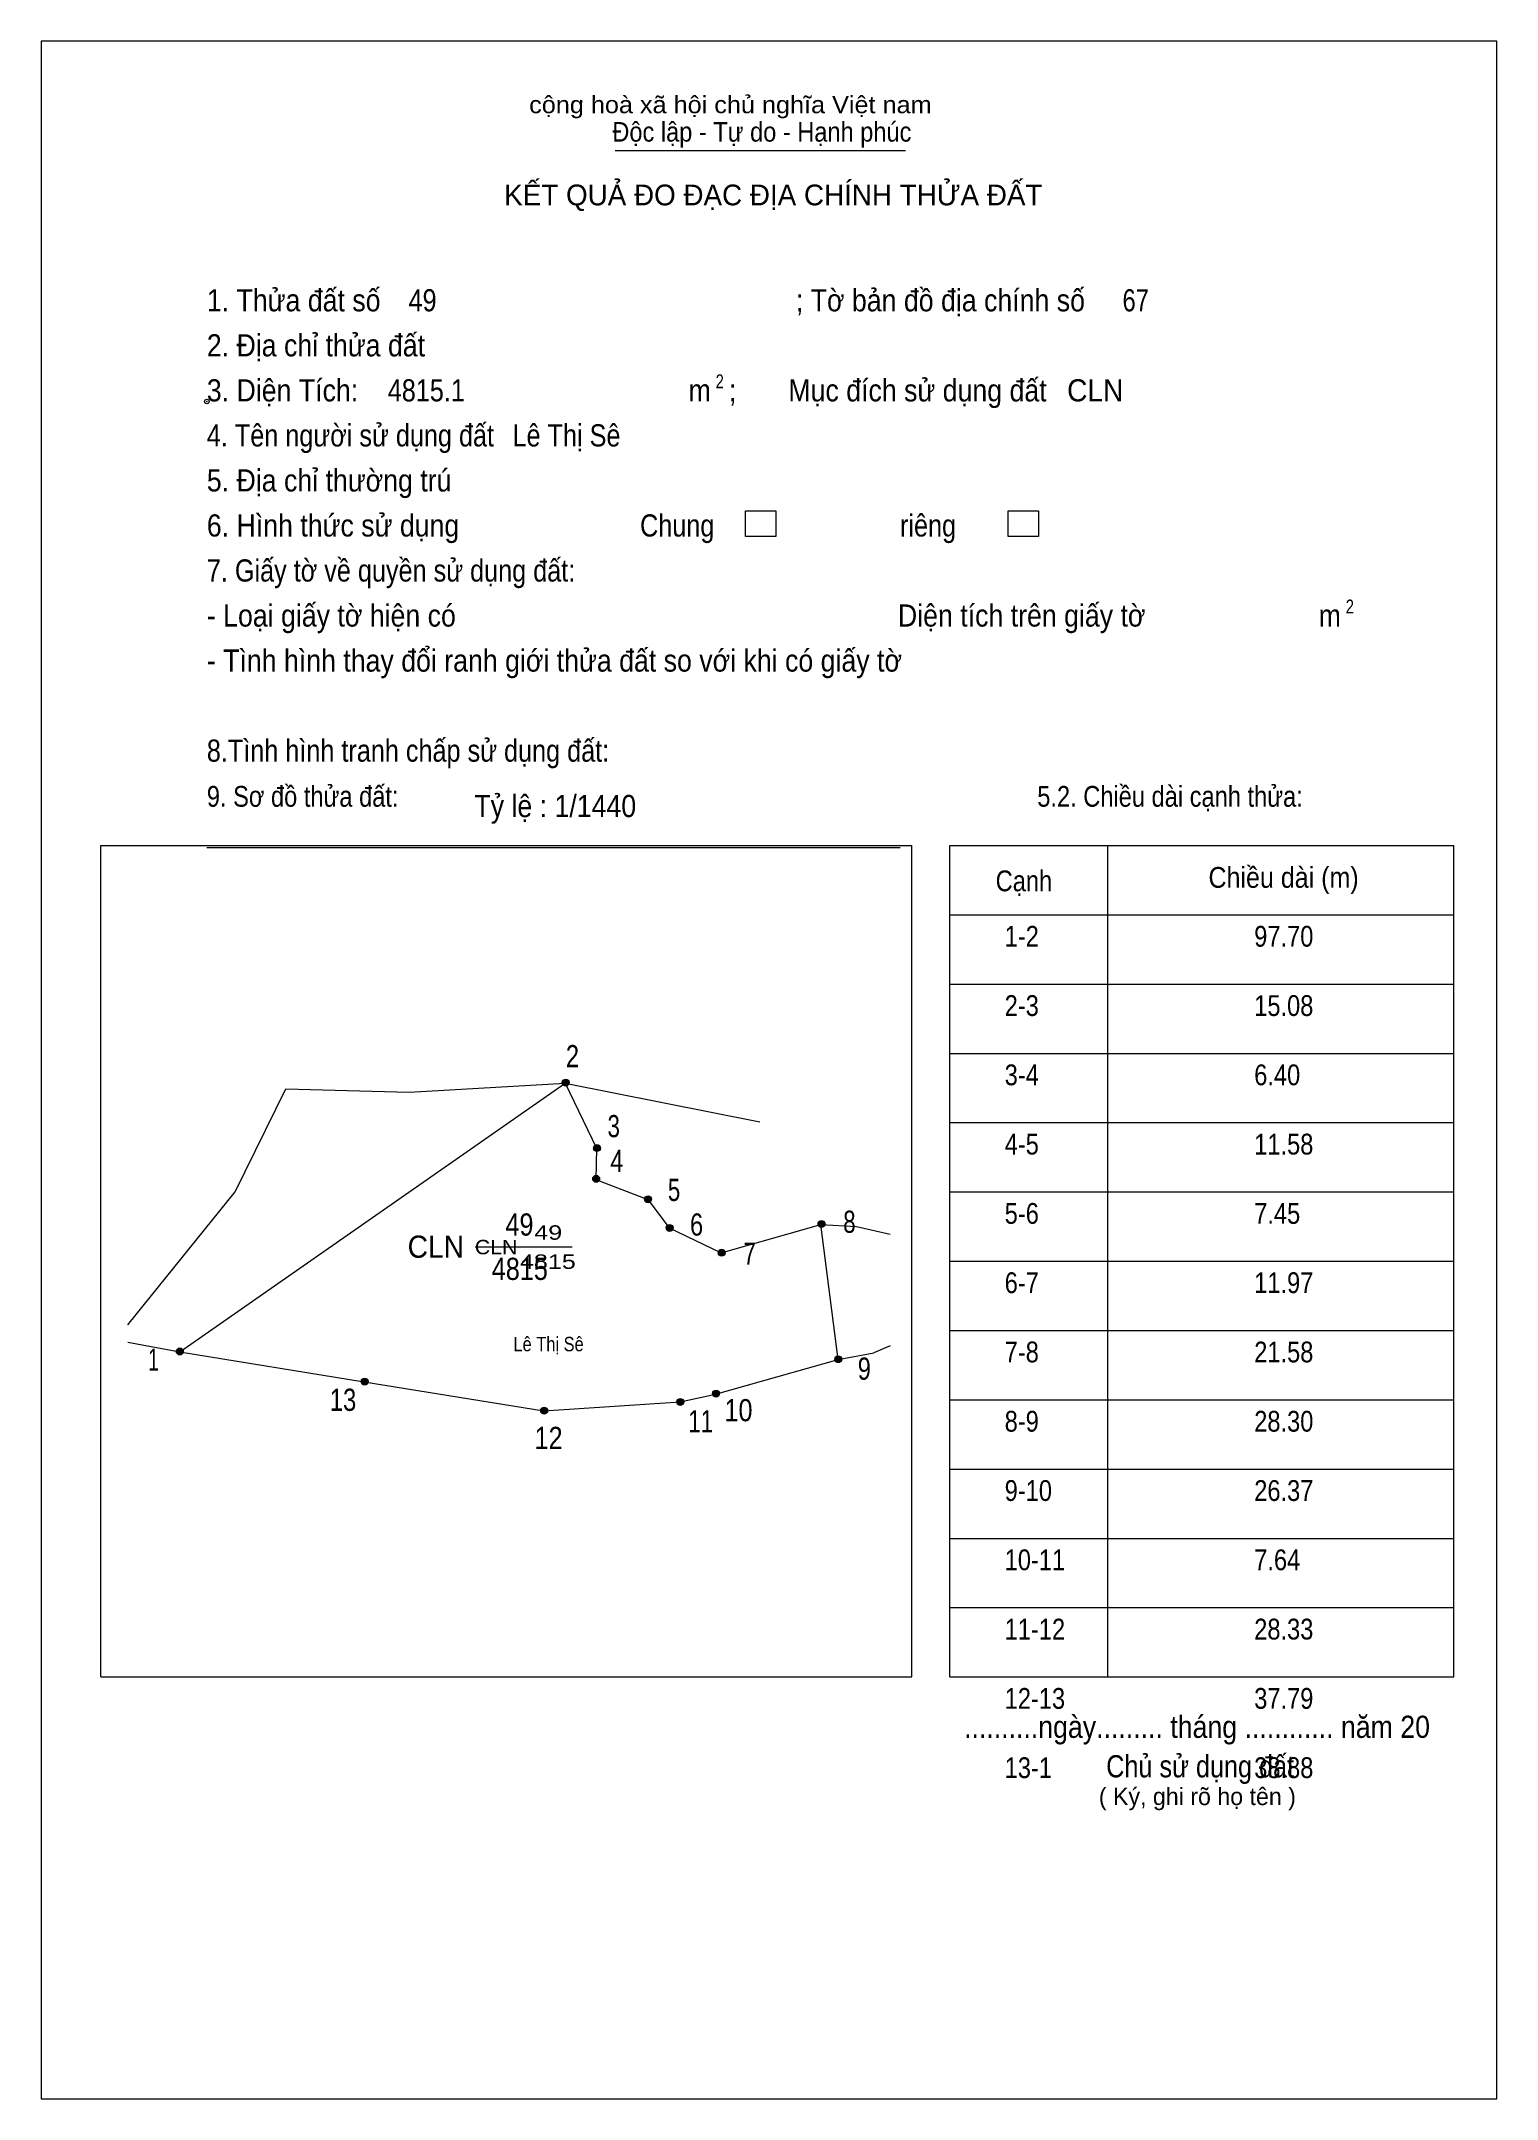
# Model space of a CAD drawing. Header units: centimetres. Extents: x 0 to 21, y 0 to 29.7.
import ezdxf
from ezdxf.enums import TextEntityAlignment as Align

# ---------------------------------------------------------------- set-up
doc = ezdxf.new("R2010")
doc.units = ezdxf.units.CM
doc.header["$LTSCALE"] = 0.13
doc.header["$PDMODE"] = 32
doc.header["$PDSIZE"] = 0.065
for name, color, linetype, lineweight in [('1', 7, 'Continuous', 13), ('13', 7, 'Continuous', 13), ('32', 7, 'Continuous', 13), ('33', 7, 'Continuous', 13), ('6', 7, 'Continuous', 13), ('62', 7, 'Continuous', 13), ('63', 7, 'Continuous', 13)]:
    doc.layers.add(name, color=color, linetype=linetype, lineweight=lineweight)
for name, color, linetype in [('2', 7, 'Continuous'), ('30', 7, 'Continuous'), ('34', 7, 'Continuous')]:
    doc.layers.add(name, color=color, linetype=linetype)

msp = doc.modelspace()

# ---------------------------------------------------------------- hatches: boundary and pattern name
at = {"layer": '32'}
for points in [[(7.6169, 14.6687, 1), (7.5169, 14.6687, 1)], [(8.0677, 13.7233, 1), (7.9677, 13.7233, 1)], [(8.0566, 13.2788, 1), (7.9566, 13.2788, 1)], [(8.8048, 12.9835, 1), (8.7048, 12.9835, 1)], [(9.1166, 12.5709, 1), (9.0166, 12.5709, 1)], [(11.3076, 12.6265, 1), (11.2076, 12.6265, 1)], [(9.8669, 12.2132, 1), (9.7669, 12.2132, 1)], [(2.05, 10.7871, 1), (1.95, 10.7871, 1)], [(11.55, 10.6759, 1), (11.45, 10.6759, 1)], [(4.7154, 10.3529, 1), (4.6154, 10.3529, 1)], [(9.2702, 10.0598, 1), (9.1702, 10.0598, 1)], [(9.787, 10.1792, 1), (9.687, 10.1792, 1)], [(7.3064, 9.9313, 1), (7.2064, 9.9313, 1)]]:
    msp.add_hatch(color=256, dxfattribs=at).paths.add_polyline_path(points)

# ---------------------------------------------------------------- linework, layer by layer
at = {"layer": '1'}
msp.add_line((2.39, 18.06), (12.39, 18.06), dxfattribs=at)
msp.add_lwpolyline([(21, 0), (21, 29.7), (0, 29.7), (0, 0)], close=True, dxfattribs=at)
msp.add_point((2.39, 24.5), dxfattribs=at)
at = {"layer": '13'}
msp.add_line((6.95, 12.3), (7.66, 12.3), dxfattribs=at)
at = {"layer": '32'}
for centre in [(7.5669, 14.6687), (8.0177, 13.7233), (8.0066, 13.2788), (8.7548, 12.9835), (9.0666, 12.5709), (11.2576, 12.6265), (9.8169, 12.2132), (2, 10.7871), (11.5, 10.6759), (4.6654, 10.3529), (9.2202, 10.0598), (9.737, 10.1792), (7.2564, 9.9313)]:
    msp.add_circle(centre, 0.05, dxfattribs=at)
at = {"layer": '33'}
msp.add_line((6.26, 12.3), (7.54, 12.3), dxfattribs=at)
at = {"layer": '6'}
for p, q in [((2, 10.78), (7.56, 14.66)), ((7.56, 14.66), (10.37, 14.1)), ((11.5, 10.67), (11.25, 12.62)), ((1.25, 10.92), (2, 10.78)), ((2, 10.78), (4.66, 10.35)), ((11.5, 10.67), (12.01, 10.77)), ((12.25, 10.87), (12.01, 10.77)), ((9.73, 10.17), (11.5, 10.67))]:
    msp.add_line(p, q, dxfattribs=at)
for points in [[(1.25, 11.17), (2.8, 13.09), (3.53, 14.58), (5.31, 14.53), (7.56, 14.66)], [(7.56, 14.66), (8.01, 13.72), (8, 13.27), (8.75, 12.98), (9.06, 12.57), (9.81, 12.21), (11.25, 12.62)], [(11.25, 12.62), (11.76, 12.59), (12.25, 12.48)], [(4.66, 10.35), (7.25, 9.93), (9.22, 10.06), (9.73, 10.17)]]:
    msp.add_lwpolyline(points, dxfattribs=at)
at = {"layer": '62'}
msp.add_line((8.28, 28.12), (12.47, 28.12), dxfattribs=at)
for points in [[(10.16, 22.92), (10.6, 22.92), (10.6, 22.55), (10.16, 22.55)], [(13.95, 22.92), (14.39, 22.92), (14.39, 22.55), (13.95, 22.55)]]:
    msp.add_lwpolyline(points, close=True, dxfattribs=at)
at = {"layer": '63'}
for p, q in [((0.86, 18.09), (12.56, 18.09)), ((0.86, 6.09), (0.86, 18.09)), ((12.56, 6.09), (12.56, 18.09)), ((13.11, 18.09), (20.38, 18.09)), ((13.11, 6.09), (13.11, 18.09)), ((15.39, 6.09), (15.39, 18.09)), ((20.38, 6.09), (20.38, 18.09)), ((13.11, 17.09), (20.38, 17.09)), ((13.11, 16.09), (20.38, 16.09)), ((13.11, 15.09), (20.38, 15.09)), ((13.11, 14.09), (20.38, 14.09)), ((13.11, 13.09), (20.38, 13.09)), ((13.11, 12.09), (20.38, 12.09)), ((13.11, 11.09), (20.38, 11.09)), ((13.11, 10.09), (20.38, 10.09)), ((13.11, 9.09), (20.38, 9.09)), ((13.11, 8.09), (20.38, 8.09)), ((13.11, 7.09), (20.38, 7.09)), ((0.86, 6.09), (12.56, 6.09)), ((13.11, 6.09), (20.38, 6.09))]:
    msp.add_line(p, q, dxfattribs=at)

# ---------------------------------------------------------------- texts
at = {"layer": '1', "width": 0.8}
for p in [(9.73, 24.69), (18.82, 21.44)]:
    msp.add_text('2', height=0.2, dxfattribs=at).set_placement(p)
at = {"layer": '13', "width": 1.3}
for s, p in [('49', (7.315, 12.4)), ('4815', (7.31, 11.98))]:
    msp.add_text(s, height=0.2084, dxfattribs=at).set_placement(p, align=Align.CENTER)
at = {"layer": '13', "width": 1.1}
msp.add_text('CLN', height=0.2084, dxfattribs=at).set_placement((6.87, 12.19), align=Align.RIGHT)
at = {"layer": '2', "width": 0.85}
msp.add_text('Lê Thị Sê', height=0.2084, dxfattribs=at).set_placement((7.32, 10.79), align=Align.CENTER)
at = {"layer": '30'}
for s, height, width, p in [('Tỷ lệ : 1/1440', 0.32, 0.9, (6.25, 18.5)), ('1-2', 0.3, 0.85, (13.9, 16.63)), ('97.70', 0.3, 0.85, (17.5, 16.63)), ('2-3', 0.3, 0.85, (13.9, 15.63)), ('15.08', 0.3, 0.85, (17.5, 15.63)), ('3-4', 0.3, 0.85, (13.9, 14.63)), ('6.40', 0.3, 0.85, (17.5, 14.63)), ('4-5', 0.3, 0.85, (13.9, 13.63)), ('11.58', 0.3, 0.85, (17.5, 13.63)), ('5-6', 0.3, 0.85, (13.9, 12.63)), ('7.45', 0.3, 0.85, (17.5, 12.63)), ('6-7', 0.3, 0.85, (13.9, 11.63)), ('11.97', 0.3, 0.85, (17.5, 11.63)), ('7-8', 0.3, 0.85, (13.9, 10.63)), ('21.58', 0.3, 0.85, (17.5, 10.63)), ('8-9', 0.3, 0.85, (13.9, 9.63)), ('28.30', 0.3, 0.85, (17.5, 9.63)), ('9-10', 0.3, 0.85, (13.9, 8.63)), ('26.37', 0.3, 0.85, (17.5, 8.63)), ('10-11', 0.3, 0.85, (13.9, 7.63)), ('7.64', 0.3, 0.85, (17.5, 7.63)), ('11-12', 0.3, 0.85, (13.9, 6.63)), ('28.33', 0.3, 0.85, (17.5, 6.63)), ('12-13', 0.3, 0.85, (13.9, 5.63)), ('37.79', 0.3, 0.85, (17.5, 5.63)), ('13-1', 0.3, 0.85, (13.9, 4.63)), ('38.88', 0.3, 0.85, (17.5, 4.63))]:
    msp.add_text(s, height=height, dxfattribs=dict(at, width=width)).set_placement(p)
at = {"layer": '32'}
for s, width, p in [('2', 0.8, (7.665, 14.89)), ('3', 0.75, (8.26, 13.88)), ('4', 0.8, (8.305, 13.38)), ('5', 0.75, (9.13, 12.96)), ('6', 0.8, (9.455, 12.46)), ('8', 0.75, (11.66, 12.5)), ('7', 0.75, (10.22, 12.04)), ('1', 0.65, (1.62, 10.51)), ('9', 0.8, (11.875, 10.38)), ('13', 0.8, (4.355, 9.93)), ('10', 0.85, (10.06, 9.78)), ('11', 0.75, (9.515, 9.62)), ('12', 0.85, (7.32, 9.38))]:
    msp.add_text(s, height=0.32, dxfattribs=dict(at, width=width)).set_placement(p, align=Align.CENTER)
at = {"layer": '33', "width": 0.85}
for s, p in [('49', (6.9, 12.46)), ('4815', (6.905, 11.82))]:
    msp.add_text(s, height=0.32, dxfattribs=at).set_placement(p, align=Align.CENTER)
at = {"layer": '33', "width": 0.95}
msp.add_text('CLN', height=0.32, dxfattribs=at).set_placement((6.1, 12.14), align=Align.RIGHT)
at = {"layer": '34'}
for s, width, p in [('49', 0.85, (5.3, 25.8)), ('67', 0.8, (15.6, 25.8)), ('4815.1', 0.85, (5, 24.5)), ('CLN', 0.95, (14.8, 24.5)), ('Lê Thị Sê', 0.85, (6.8, 23.85))]:
    msp.add_text(s, height=0.32, dxfattribs=dict(at, width=width)).set_placement(p)
at = {"layer": '62'}
for s, height, width, p in [('cộng hoà xã hội chủ nghĩa Việt nam', 0.2474, 1.1, (7.04, 28.66)), ('Độc lập - Tự do - Hạnh phúc', 0.2828, 0.9, (8.24, 28.25)), ('1. Thửa đất số                                                        ; Tờ bản đồ địa chính số', 0.32, 0.9, (2.39, 25.8)), ('2. Địa chỉ thửa đất', 0.32, 0.9, (2.39, 25.15)), ('3. Diện Tích:                                                  ;       Mục đích sử dụng đất', 0.32, 0.9, (2.39, 24.5)), ('m', 0.32, 0.9, (9.34, 24.5)), ('4. Tên người sử dụng đất', 0.32, 0.85, (2.39, 23.85)), ('5. Địa chỉ thường trú', 0.32, 0.9, (2.39, 23.2)), ('6. Hình thức sử dụng', 0.32, 0.9, (2.39, 22.55)), ('Chung', 0.32, 0.85, (8.64, 22.55)), ('riêng', 0.32, 0.85, (12.39, 22.55)), ('7. Giấy tờ về quyền sử dụng đất:', 0.32, 0.85, (2.39, 21.9)), ('- Loại giấy tờ hiện có', 0.32, 0.9, (2.39, 21.25)), ('Diện tích trên giấy tờ', 0.32, 0.9, (12.36, 21.25)), ('m', 0.32, 0.9, (18.43, 21.25)), ('- Tình hình thay đổi ranh giới thửa đất so với khi có giấy tờ', 0.32, 0.9, (2.39, 20.6)), ('8.Tình hình tranh chấp sử dụng đất:', 0.32, 0.85, (2.39, 19.3))]:
    msp.add_text(s, height=height, dxfattribs=dict(at, width=width)).set_placement(p)
msp.add_text('KẾT QUẢ ĐO ĐẠC ĐỊA CHÍNH THỬA ĐẤT', height=0.3, dxfattribs=at).set_placement((6.68, 27.33))
for s, width, p in [('..........ngày......... tháng ............ năm 20', 0.9, (16.675, 5.21)), ('Chủ sử dụng đất', 0.85, (16.72, 4.64))]:
    msp.add_text(s, height=0.32, dxfattribs=dict(at, width=width)).set_placement(p, align=Align.CENTER)
msp.add_text('( Ký, ghi rõ họ tên )', height=0.25, dxfattribs=at).set_placement((16.68, 4.24), align=Align.CENTER)
at = {"layer": '63'}
for s, width, p in [('9. Sơ đồ thửa đất:', 0.85, (2.39, 18.65)), ('5.2. Chiều dài cạnh thửa:', 0.85, (14.37, 18.65)), ('Cạnh', 0.85, (13.77, 17.43)), ('Chiều dài (m)', 0.9, (16.84, 17.48))]:
    msp.add_text(s, height=0.3, dxfattribs=dict(at, width=width)).set_placement(p)

doc.saveas('drawing.dxf')
